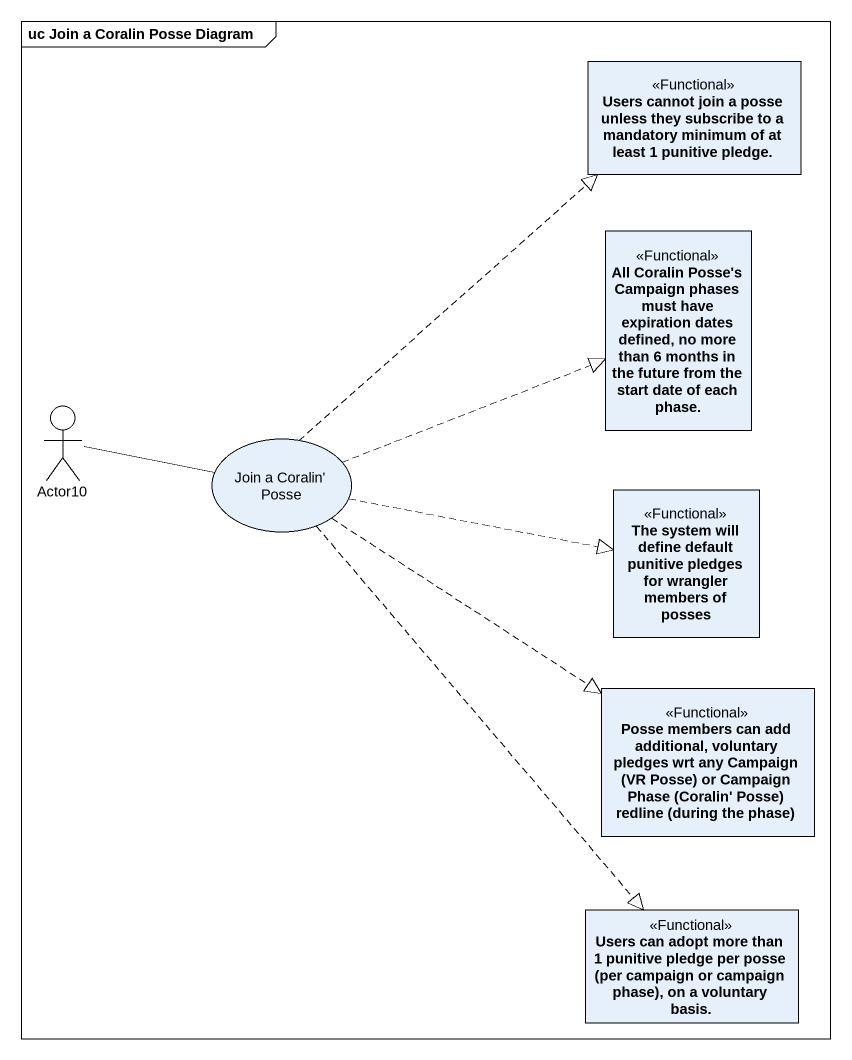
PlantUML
@startuml
mainframe uc Join a Coralin Posse Diagram
allowmixing
hide circle
hide empty members
class "Users cannot join a posse unless they subscribe to a mandatory minimum of at least 1 punitive pledge." as Users_cannot_join_a_posse <<Functional>>
class "All Coralin Posse's Campaign phases must have expiration dates defined, no more than 6 months in the future from the start date of each phase." as All_Coralin_Posse_s <<Functional>>
actor Actor10
usecase "Join a Coralin' Posse" as Join_a_Coralin_Posse
class "The system will define default punitive pledges for wrangler members of posses" as The_system_will_define <<Functional>>
class "Posse members can add additional, voluntary pledges wrt any Campaign (VR Posse) or Campaign Phase (Coralin' Posse) redline (during the phase)" as Posse_members_can_add <<Functional>>
class "Users can adopt more than 1 punitive pledge per posse (per campaign or campaign phase), on a voluntary basis." as Users_can_adopt_more_than_1 <<Functional>>
Actor10 -right- Join_a_Coralin_Posse
Join_a_Coralin_Posse .up.|> Users_cannot_join_a_posse
Join_a_Coralin_Posse .right.|> All_Coralin_Posse_s
Join_a_Coralin_Posse .right.|> The_system_will_define
Join_a_Coralin_Posse ..|> Posse_members_can_add
Join_a_Coralin_Posse ..|> Users_can_adopt_more_than_1
@enduml
